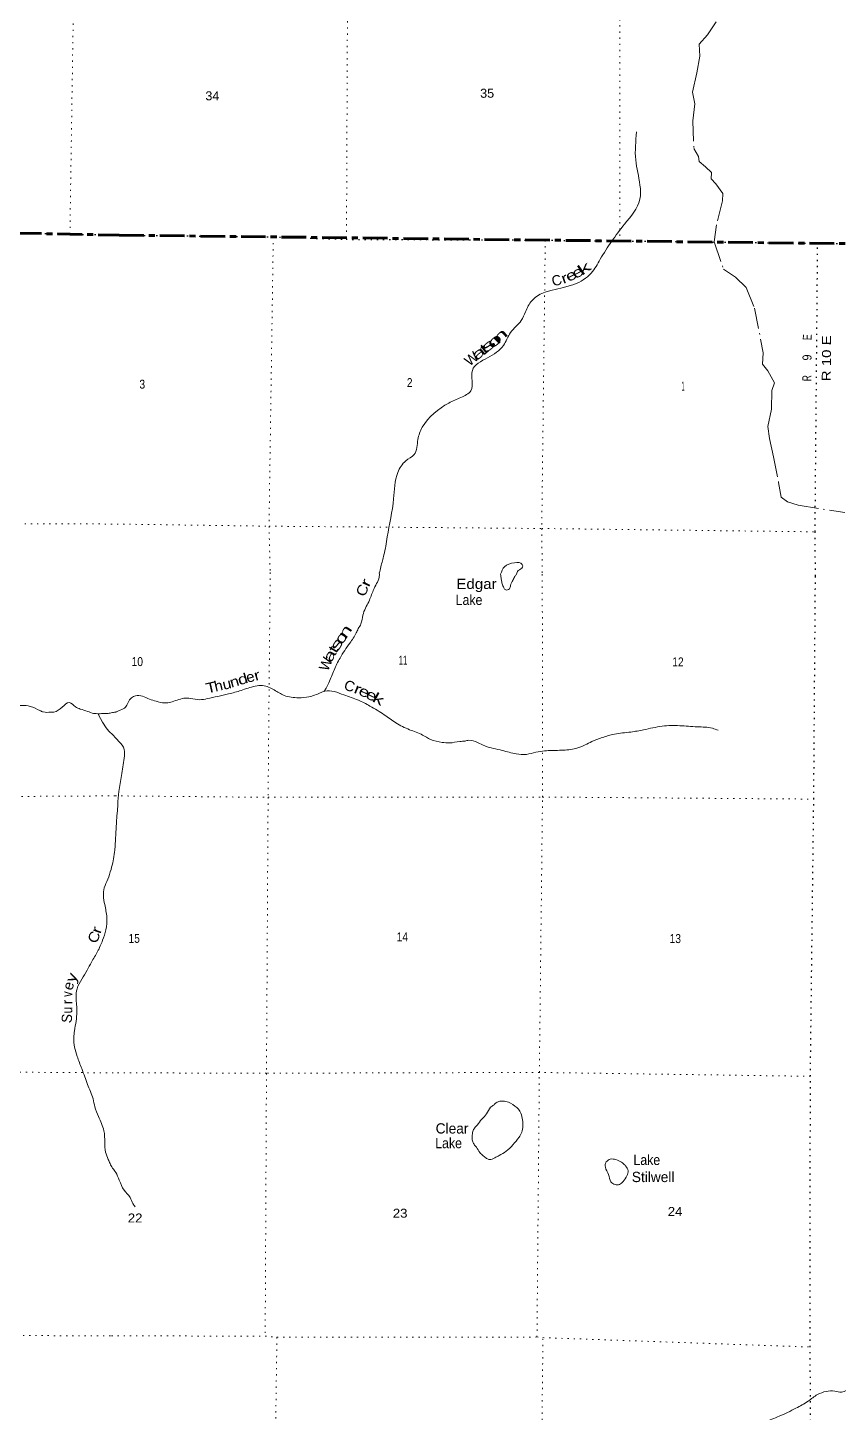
# Model space of a CAD drawing. Header units: feet. Extents: x -244583 to 4, y 367440 to 553773.
# Drawn here: x -154286 to -138475, y 397580 to 424579 of the extents above; entities that cross this region are included whole.
import ezdxf
from ezdxf.enums import TextEntityAlignment as Align

# ---------------------------------------------------------------- set-up
doc = ezdxf.new("R2010")
doc.units = ezdxf.units.FT
doc.header["$LTSCALE"] = 80
for name, pattern in [('DOT_DASHED', [7.7, 5, -1.2, 0.3, -1.2]), ('DOTTED', [1.5, 0.3, -1.2]), ('LONG_DASH_SHORT_DASH', [9.9, 6, -1.2, 1.5, -1.2])]:
    doc.linetypes.add(name, pattern=pattern)
for name, color, linetype, lineweight in [('11', 7, 'LONG_DASH_SHORT_DASH', 60), ('39', 7, 'Continuous', 13), ('44', 7, 'DOT_DASHED', 13), ('6', 7, 'DOTTED', 25), ('7', 7, 'DOTTED', 13)]:
    doc.layers.add(name, color=color, linetype=linetype, lineweight=lineweight)
doc.layers.add('41', color=7, linetype='Continuous')

msp = doc.modelspace()

# ---------------------------------------------------------------- linework, layer by layer
at = {"layer": '11'}
for p, q in [((-183002, 421149.94), (-152500.5, 420534.3)), ((-152500.5, 420534.3), (-122026.16, 420177.2))]:
    msp.add_line(p, q, dxfattribs=at)
at = {"layer": '39'}
msp.add_lwpolyline([(-152910.85, 411195.06), (-152863.41, 411111.63), (-152827.93, 411040.47), (-152752.6, 410926.39), (-152700.9, 410861.1), (-152617.03, 410785.32), (-152572.15, 410729.68)], dxfattribs=at)
for points in [[(-142408.33, 422549.29), (-142427.6, 422000.95), (-142343.81, 421511.56), (-142345.35, 421234.37), (-142643.85, 420748.04), (-143117.97, 420062.98), (-143293.47, 419793.44), (-143636.93, 419572.03), (-144453.52, 419256.33), (-144576.51, 419037.51), (-144659.15, 418871.4), (-144867.07, 418636.17), (-145006.19, 418382.91), (-145317.25, 418143.38), (-145612.12, 417895.79), (-145641.77, 417499.16), (-145835.72, 417371.2), (-146072.17, 417259.32), (-146589.14, 416788.61), (-146675.69, 416547.62), (-146748, 416256.1), (-146911.61, 416132.26), (-147066.96, 415907.29), (-147148.99, 415395.21), (-147273.09, 414648.33), (-147337.2, 414298.15), (-147398, 414067.96), (-147427.55, 413940.93)], [(-148509.39, 411635.96), (-148465.84, 411697.5), (-148412.87, 411805.48), (-148310.24, 412053.87), (-148193.8, 412287.78), (-148003.27, 412580.68), (-147877.56, 412777.99), (-147837.26, 412862), (-147786.72, 412951.83), (-147748.44, 413124.84), (-147633.37, 413387.1), (-147545.52, 413607.51), (-147481.91, 413739.51), (-147430.5, 413867.74), (-147427.52, 413941.62)], [(-145061.1, 413926.04), (-144986.5, 414067.48), (-144792.47, 414146.88), (-144638.69, 414110.86), (-144632.53, 414062.32), (-144717.36, 413993.31), (-144753.41, 413924.05)], [(-144753.41, 413924.05), (-144783.3, 413880.6), (-144825.48, 413802.7), (-144868.12, 413704.6), (-144889.78, 413640.39), (-144926.73, 413614.94), (-144971.02, 413622.01), (-145008.24, 413673.4), (-145036.65, 413756.93), (-145049.23, 413825.96), (-145058.22, 413874.69), (-145061.1, 413926.04)], [(-152568.83, 411234.71), (-152554.6, 411238.68), (-152527.08, 411253.3), (-152480.21, 411272.83), (-152377.95, 411327.12), (-152329.34, 411421.05), (-152258.52, 411514.47), (-152180.86, 411553.15), (-152049.73, 411544.11), (-151911.63, 411486.4), (-151783.25, 411445.08), (-151612.23, 411412.9), (-151496.71, 411428.48), (-151372.56, 411468.13), (-151240.42, 411503.55), (-151111.17, 411500.62), (-150929.92, 411474.28), (-150783.92, 411497.26), (-150369.69, 411586.95), (-150121.56, 411658.16), (-149848.97, 411738.93), (-149703.2, 411751.8), (-149476.83, 411665.8), (-149283.28, 411558.31), (-149003.45, 411513.56), (-148800.94, 411533.24), (-148581.05, 411607.11), (-148491.36, 411641.47), (-148117.2, 411568.3), (-147836.58, 411468.94), (-147610.91, 411352.63), (-147329.92, 411180.48), (-147105.16, 411023.76), (-146837.44, 410890.32), (-146583.21, 410785.5), (-146429.55, 410701.14), (-146202.54, 410643.44), (-146057.32, 410632.06), (-145858.62, 410661.93), (-145755.4, 410669.71), (-145682.33, 410684.23), (-145511.59, 410639.92), (-145367.61, 410573.99), (-145030.17, 410485.47), (-144756.9, 410418.63), (-144559.08, 410410.11), (-144372.22, 410452.38), (-144205.98, 410476.92), (-143912.74, 410488.48), (-143627.21, 410516.39), (-143415.35, 410592.46), (-143284.49, 410660.27), (-143080.66, 410738.55), (-142842.77, 410803.92), (-142522.58, 410845.2), (-142273.08, 410888.07), (-141909.8, 410958.7), (-141568.09, 410969.16), (-141227.12, 410947.29), (-140928.73, 410918.29), (-140820.51, 410879.45)], [(-161825.27, 409530.65), (-161635.52, 409530.37), (-161472.03, 409528.39), (-161324.35, 409554.9), (-161222.06, 409666.83), (-161146.11, 409770.99), (-161098.94, 409833.07), (-160956.6, 409918.24), (-160686.59, 410044.31), (-160507.83, 410137.12), (-160299.4, 410179.06), (-160142.76, 410278.2), (-159903.13, 410396.55), (-159731.57, 410394.48), (-159517.38, 410244.37), (-159449.12, 410213.23), (-159325.65, 410240.03), (-159109.52, 410251.56), (-158969.35, 410324.63), (-158819.28, 410381.42), (-158546.65, 410390.25), (-158278.1, 410395.08), (-158023.74, 410396.04), (-157783.33, 410411.32), (-157707.65, 410493.26), (-157669.98, 410603.95), (-157605.48, 410762.82), (-157504.15, 410795.94), (-157409.06, 410812.98), (-157233.68, 410792.67), (-157163.23, 410775.65), (-157012.51, 410719.27), (-156817.04, 410690.63), (-156448.43, 410791.25), (-156293.64, 410904.57), (-156121.54, 410946.94), (-156005.66, 411014.25), (-155752.76, 411061.71), (-155699.72, 411107.55), (-155563.05, 411225.12), (-155476.93, 411335.23), (-155357.99, 411321.66), (-155226.87, 411314.01), (-155085.68, 411304.22), (-154899.6, 411334.3), (-154844.62, 411374.06), (-154741.65, 411374.83), (-154568.31, 411352.52), (-154402.64, 411364.67), (-154235.33, 411344.45), (-154046.55, 411263.36), (-153982.28, 411236.31), (-153839, 411232.56), (-153774.36, 411235.82), (-153611.72, 411330.85), (-153473.39, 411418.09), (-153353.27, 411335.8), (-153260.91, 411294.27), (-153118.14, 411248.08), (-153001.53, 411208.28), (-152892.59, 411202.92), (-152870.39, 411202.65), (-152819.88, 411206.08), (-152739.12, 411207.12), (-152656.19, 411220.27), (-152568.83, 411234.71)], [(-152572.15, 410729.68), (-152502.29, 410656.67), (-152402.65, 410506.82), (-152406.51, 410337.07), (-152456.72, 409994.5), (-152508.18, 409686.33), (-152530.21, 409428.03), (-152587.47, 408526.7)], [(-152587.47, 408526.7), (-152592.11, 408499.47), (-152618.33, 408334.08), (-152660.75, 408164.84), (-152721.57, 407975.62), (-152792.25, 407806.73), (-152808.23, 407653.34), (-152784.06, 407481.28), (-152742.68, 407230.19), (-152761.72, 406989.95), (-152824.76, 406784.59), (-152922.28, 406565.5), (-153041.84, 406360.82), (-153126.54, 406200.18), (-153229.58, 406025.61), (-153322.68, 405838.8), (-153340.92, 405665.23), (-153326.12, 405386.18), (-153342.41, 405206.53), (-153372.91, 405020.98), (-153386.61, 404889.79), (-153370.76, 404697.62), (-153320.4, 404521.2), (-153232.45, 404281.68), (-153171.78, 404123.32), (-153119.06, 403975.17), (-153011.44, 403692.97), (-152974.97, 403536.92), (-152906.59, 403348.16), (-152798.92, 403070.01), (-152783.46, 402845.51), (-152767.61, 402653.34), (-152714.81, 402511.24), (-152679.46, 402429.98), (-152629.84, 402342.7)], [(-145076.46, 403646.69), (-144957.36, 403641.97), (-144783.63, 403551.1), (-144665.49, 403414.98), (-144634.19, 403280.83), (-144626.62, 403169.46), (-144649.76, 403040.59), (-144702.49, 402942.71), (-144820.96, 402797.8), (-144955.16, 402671.44), (-145090.38, 402589.59), (-145174.28, 402542.96), (-145276.08, 402508.88), (-145334.19, 402530.41), (-145401.66, 402584.5), (-145468.94, 402646.68), (-145533.34, 402747.21), (-145580.47, 402806.91), (-145611.27, 402874.33), (-145615.4, 402959.34), (-145601.03, 403058.08), (-145569.23, 403124.08), (-145519.43, 403181.59), (-145427.86, 403298.8), (-145334.64, 403399.8), (-145256.98, 403527.44), (-145197.36, 403572.6), (-145145.81, 403617.93), (-145076.46, 403646.69)], [(-152629.84, 402342.7), (-152569.9, 402257.51), (-152498.62, 402104.26), (-152405.95, 401914.14), (-152288.04, 401767.92), (-152232.1, 401651.41), (-152191.11, 401587.8)], [(-142623.88, 402386.15), (-142575.5, 402292.05), (-142599.97, 402193.54), (-142673.31, 402077.93), (-142743.26, 402022.9), (-142828.17, 402020.78), (-142911.8, 402075.24), (-142955.08, 402215.73), (-143018.46, 402360.71), (-143002.03, 402461.43), (-142921.98, 402516.23), (-142813.07, 402507.7), (-142701.08, 402456.64), (-142643.61, 402406.82), (-142623.88, 402386.15)], [(-146064.67, 392346.84), (-145965.21, 392455.79), (-145856.06, 392546.32), (-145739.07, 392626.57), (-145637.86, 392723.34), (-145572.59, 392839.13), (-145486.26, 392992.86), (-145440.72, 393129.31), (-145388.08, 393223.15), (-145326.35, 393272.29), (-145227.48, 393354.97), (-145038.01, 393512.43), (-144953.15, 393601.49), (-144891.05, 393666.8), (-144837.71, 393790.95), (-144811.55, 393875.27), (-144779.65, 393945.31), (-144703.14, 394022.43), (-144542.54, 394154.26), (-144453.5, 394249.29), (-144380.43, 394352.77), (-144314.19, 394422.04), (-144253.06, 394444.91), (-144157.5, 394471.06), (-144036.19, 394474.38), (-143849.52, 394508.56), (-143638.81, 394623.08), (-143419.23, 394771.77), (-143302.23, 394852.01), (-143228.47, 394985.81), (-143175.51, 395093.79), (-143129.84, 395147.34), (-143010.41, 395245.73), (-142933.62, 395334.97), (-142802.35, 395509.92), (-142695.27, 395687.44), (-142611.92, 395798.77), (-142543.62, 395870.01), (-142408.13, 395963.99), (-142208.61, 396030.24), (-141921.57, 396124.83), (-141649.35, 396189.43), (-141394.02, 396311.03), (-141223.27, 396444.65), (-141034.08, 396589.98), (-140758.6, 396798.05), (-140566.01, 396915), (-140317.75, 397081.24), (-140079.4, 397255.78), (-139908.89, 397379.3), (-139627.21, 397504.34), (-139302.39, 397660.75), (-139064.91, 397796.9), (-138880.13, 397926.16), (-138713.06, 397987.08), (-138543.24, 397991.32), (-138410.27, 397974.16), (-138308.51, 398006.22), (-138139.98, 398042.84), (-137933.39, 398064.45), (-137731.53, 398055.84), (-137522.83, 398081.44), (-137261.4, 398115.96), (-137034.89, 398124.98), (-136870.67, 398149.57), (-136752.44, 398195.42), (-136665.18, 398211.64), (-136602.76, 398202.14), (-136422.66, 398125.27), (-136204.33, 398041.48), (-135970.61, 398011.93), (-135716.94, 398060.77), (-135424.57, 398122.89), (-135207.42, 398164.48), (-134897.48, 398199.92), (-134617.77, 398238.07), (-134396.41, 398287.65), (-134179.08, 398337.32), (-134077.19, 398375.44), (-133997.37, 398420.14), (-133897.72, 398537.17), (-133813.96, 398577.73), (-133710.28, 398605.71), (-133632.98, 398628.23)]]:
    msp.add_spline(points, degree=3, dxfattribs=at)
at = {"layer": '44'}
for points in [[(-140860.43, 424696.47), (-141025.07, 424438.1), (-141187.42, 424256.59)], [(-141187.42, 424256.59), (-141178.13, 424023.91), (-141235.88, 423696.38), (-141316.02, 423324.42), (-141276.38, 423097.7), (-141313.94, 422764.02), (-141291.58, 422221.77), (-141201.16, 422067.7), (-141187.35, 421970.54), (-141068.45, 421866.95), (-140949.58, 421753.25), (-140952.02, 421633.89), (-140863.43, 421532.43), (-140728.64, 421347.86), (-140733.2, 421202.22), (-140852.08, 420733.29), (-140895.69, 420401.66), (-140713.6, 419873), (-140479.67, 419714.39), (-140274.19, 419513.39), (-140107.83, 419108.19), (-139939.06, 418237.69), (-139953.98, 418015.21), (-139851.33, 417889.42), (-139716.72, 417654.27), (-139771.83, 417502.74), (-139779.17, 417138.61), (-139851.1, 416801.02), (-139819.57, 416568.25), (-139741.98, 416213.95), (-139640.66, 415707.83), (-139587.08, 415422.39), (-139468.12, 415334.99), (-139258.13, 415269.51), (-138351.01, 415124.72)]]:
    msp.add_lwpolyline(points, dxfattribs=at)
at = {"layer": '6'}
for points in [[(-159636.65, 420678.33), (-158891.62, 420663.3), (-154671.05, 420578.11), (-153462.42, 420553.71), (-152500.5, 420534.3)], [(-152500.5, 420534.3), (-149495.86, 420499.09), (-148076.11, 420452.84), (-144190.22, 420436.92), (-142736.14, 420419.88), (-138878.24, 420374.67), (-121965.59, 420216.51)], [(-138921.42, 413886.79), (-138927.9, 414748.69), (-138878.24, 420374.67)], [(-139415.43, 367876.79), (-139328.68, 372495.69), (-139324.96, 372748.33), (-139235.45, 377843.33), (-139232.56, 377970.64), (-139155.16, 383154.87), (-139142.08, 383285.99), (-139029.35, 388602.86), (-138988.49, 393690.87), (-139024.74, 398853.41), (-139019.96, 404132.29), (-138953.72, 409537.15), (-138921.42, 413886.79)]]:
    msp.add_lwpolyline(points, dxfattribs=at)
at = {"layer": '7'}
for points in [[(-147726.16, 450097.36), (-147759.14, 447374.35), (-147883.27, 442022.67), (-147875.92, 436665.25), (-147909.02, 431309.76), (-148045.2, 425905.45), (-148067.98, 420430.61)], [(-152990.1, 449081.46), (-153036.24, 447424.41), (-153110.55, 442069.09), (-153221.34, 436743.99), (-153279.48, 431388.72), (-153379.84, 425978.69), (-153462.42, 420553.71)], [(-152466.66, 425958.18), (-148045.2, 425903.42), (-142733.64, 425826.04), (-142736.14, 420419.88)], [(-149495.86, 420499.09), (-149579.25, 414858.88), (-149556.18, 413955.96)], [(-144190.22, 420436.92), (-144259.66, 414813.89), (-144248.86, 413920.8)], [(-161567.19, 414978.99), (-160061.91, 414942.99), (-159702.53, 414956.21), (-154823.95, 414909.71), (-152542.98, 414900.5)], [(-152542.98, 414900.5), (-149579.25, 414858.88), (-144259.66, 414813.89), (-138927.9, 414748.69)], [(-149556.18, 413955.96), (-149597.15, 409571.89), (-149628.47, 404192.53), (-149654.04, 399065.76)], [(-144352.52, 399048.84), (-144306.01, 404207.49), (-144244.59, 409578.09), (-144248.86, 413920.8)], [(-152580.04, 409600.18), (-154906.55, 409586.38), (-160268.8, 409536.07)], [(-152580.04, 409600.18), (-149597.15, 409571.89), (-144244.59, 409578.09), (-138953.72, 409537.15)], [(-152617.18, 404199.48), (-154975.37, 404215.87), (-160251.99, 404235.25), (-160324.56, 404244.21)], [(-139019.96, 404132.29), (-144306.01, 404207.49), (-149628.47, 404192.53), (-152617.18, 404199.48)], [(-160134.92, 399046.39), (-154976.78, 399078.97), (-152652.46, 399070.78)], [(-152652.46, 399070.78), (-149654.04, 399065.76), (-149424.23, 399042.36), (-144352.52, 399048.84), (-144235.61, 399036.08), (-139024.74, 398853.41)], [(-149424.23, 399042.36), (-149504.15, 393746.98), (-149663.61, 388419.04)], [(-144464.39, 388523.73), (-144298, 393712.01), (-144235.61, 399036.08)]]:
    msp.add_lwpolyline(points, dxfattribs=at)

# ---------------------------------------------------------------- texts
at = {"layer": '41'}
for s, rotation, width, p in [('e', 25.754, 1.35, (-143648.26, 419661.73)), ('e', 27.11, 1.4, (-143516.86, 419723.37)), ('k', 34.535, 1.85, (-143378, 419806.62)), ('r', 19.355, 1.3, (-143785.54, 419602.22)), ('s', 39.806, 2.1, (-145243.79, 418310.31)), ('o', 43.312, 1.95, (-145117.99, 418402.9)), ('n', 43.327, 2.1, (-145010.5, 418495.16)), ('a', 37.053, 1.8, (-145434.19, 418154.95)), ('t', 36.806, 1.65, (-145327.76, 418240.85)), ('C', 68.063, 1.15, (-147667.42, 413572.8)), ('r', 64.758, 1.5, (-147603.12, 413717.55)), ('n', 57.211, 1.7, (-148012.04, 412751.71)), ('s', 60.148, 1.75, (-148178.48, 412503.66)), ('o', 56.823, 1.55, (-148093.62, 412628.6)), ('a', 61.448, 1.55, (-148311.52, 412287.83)), ('t', 61.422, 1.35, (-148239.55, 412413.34)), ('d', 16.468, 1.3, (-150063.69, 411783.33)), ('r', 16.034, 1.25, (-149787.72, 411857.7)), ('T', 12.728, 1.25, (-150688.98, 411617.43)), ('h', 13.211, 1.1, (-150542.44, 411650.69)), ('u', 13.211, 1.15, (-150380, 411686.3)), ('n', 16.169, 1.2, (-150227.72, 411732.88)), ('e', 16.542, 1.1, (-149917.68, 411825.23)), ('C', 342.238, 1.05, (-148037.48, 411647.77)), ('r', 338.759, 1.4, (-147881.57, 411593.72)), ('e', 335.002, 1.35, (-147760.81, 411542.36)), ('e', 334.931, 1.35, (-147620.12, 411474.04)), ('k', 331.615, 1.6, (-147489.24, 411401.71)), ('C', 67.754, 1.15, (-152901.43, 406808.47)), ('r', 70.712, 1.3, (-152850.43, 406954.02)), ('y', 68.293, 1.3, (-153337.14, 406022.47)), ('e', 75.091, 1.05, (-153396.62, 405871.98)), ('v', 87.781, 0.8, (-153417.9, 405730.54)), ('u', 90.365, 0.85, (-153416.72, 405422.94))]:
    msp.add_text(s, height=200, rotation=rotation, dxfattribs=dict(at, width=width)).set_placement(p, align=Align.CENTER)
for s, rotation, p in [('C', 16.511, (-143940.12, 419557.56)), ('W', 39.164, (-145569.33, 418046.93)), ('W', 67.472, (-148382.22, 412132.92)), ('r', 90.776, (-153416.29, 405583.69)), ('S', 83.446, (-153423.4, 405249.66))]:
    msp.add_text(s, height=200, rotation=rotation, dxfattribs=at).set_placement(p, align=Align.CENTER)
for s, width, p in [('Edgar', 1.1, (-145925.13, 413634.51)), ('Lake', 0.9, (-145938.7, 413322.41)), ('Lake', 0.9, (-146337.88, 402730.02)), ('Lake', 0.9, (-142471.12, 402402.26))]:
    msp.add_text(s, height=200, dxfattribs=dict(at, width=width)).set_placement(p)
for s, p in [('Clear', (-146328.64, 403016.47)), ('Stilwell', (-142503.29, 402069.38))]:
    msp.add_text(s, height=200, dxfattribs=at).set_placement(p)
at = {"layer": '6'}
for s, width, p in [('E', 0.75, (-138992.68, 418484.66)), ('R 10 E', 1.25, (-138623.08, 417684.78)), ('9', 0.9, (-138998.42, 418088.64)), ('R', 0.7, (-139001.98, 417685.11))]:
    msp.add_text(s, height=175, rotation=89.494, dxfattribs=dict(at, width=width)).set_placement(p)
at = {"layer": '7'}
for s, width, p in [('35', 1.05, (-145460.92, 423213.32)), ('34', 1.05, (-150820.36, 423163.38)), ('3', 0.85, (-152106.5, 417540.64)), ('2', 0.85, (-146890.6, 417570.93)), ('1', 0.4, (-141535.96, 417501.96)), ('10', 0.85, (-152258.65, 412131.13)), ('11', 0.65, (-147051.08, 412158.8)), ('12', 0.85, (-141713.57, 412124.89)), ('15', 0.85, (-152318.65, 406734.21)), ('14', 0.85, (-147088.82, 406763.4)), ('13', 0.85, (-141765.45, 406729.82)), ('23', 1.1, (-147164.79, 401374.93)), ('24', 1.1, (-141801.49, 401409.19)), ('22', 1.1, (-152333.44, 401281.68))]:
    msp.add_text(s, height=175, dxfattribs=dict(at, width=width)).set_placement(p)

doc.saveas('drawing.dxf')
